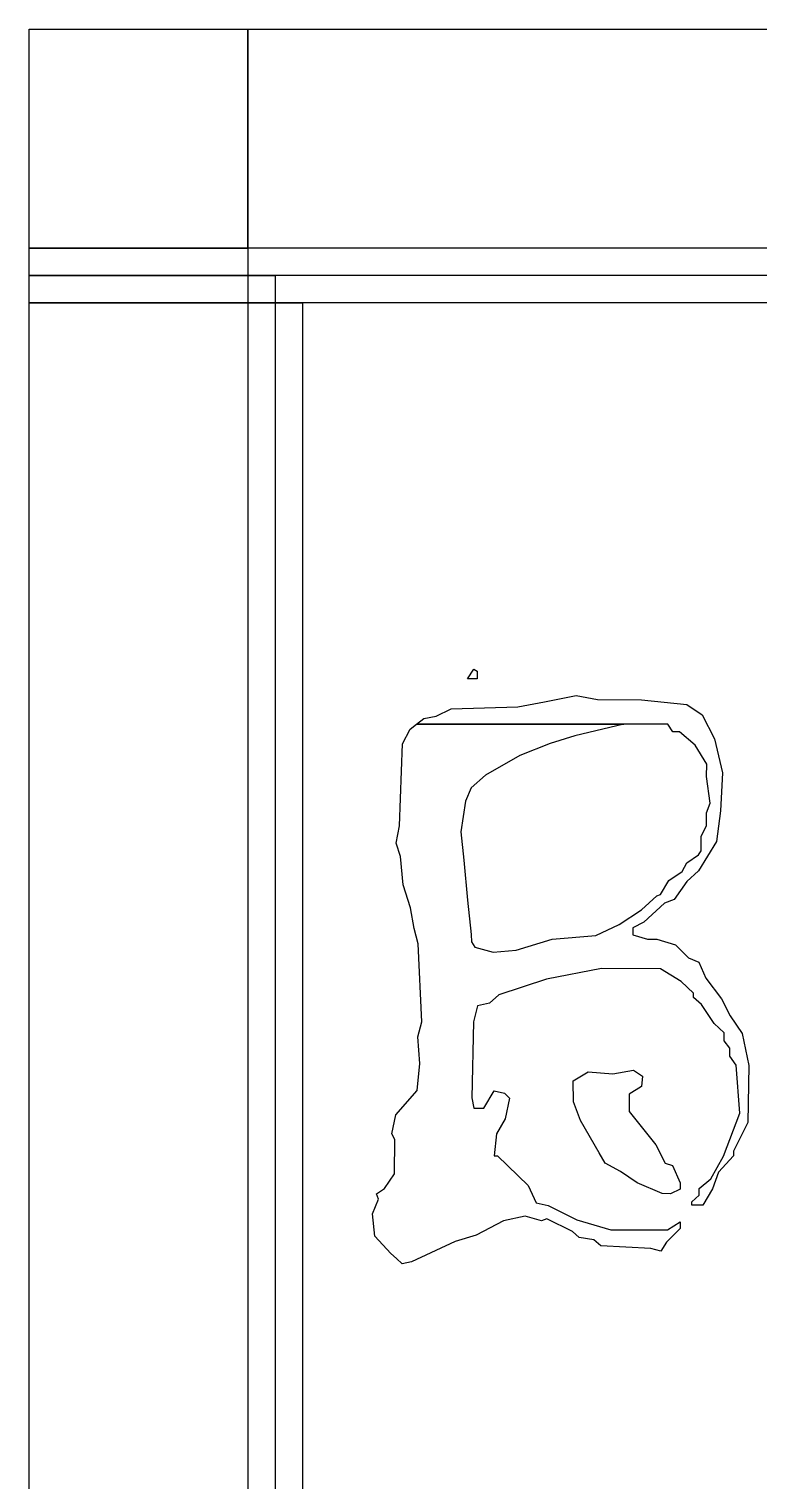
# Model space of a CAD drawing. Extents: x -87611 to 96139, y 77822 to 138139.
# Drawn here: x -48051.7 to -47918.3, y 99171.9 to 99437.1 of the extents above; entities that cross this region are included whole.
import ezdxf

# ---------------------------------------------------------------- set-up
doc = ezdxf.new("R2010")
doc.units = 0
doc.header["$MEASUREMENT"] = 0
doc.layers.get('0').update_dxf_attribs({"color": 6})
for name, color, linetype in [('L12D0 Etch', 190, 'Continuous'), ('L14D0 Au', 2, 'Continuous'), ('L3D0 Base', 3, 'Continuous'), ('L4D0 Cntr', 1, 'Continuous'), ('L7D0 DE', 42, 'Continuous')]:
    doc.layers.add(name, color=color, linetype=linetype)

# ---------------------------------------------------------------- blocks, each defined once
blk = doc.blocks.new('$TEST_CHIP')
at = {"layer": 'L12D0 Etch'}
blk.add_lwpolyline([(0, 0), (0, 2950), (50, 2950), (50, 50), (1950, 50), (1950, 2950), (0, 2950), (0, 3000), (2000, 3000), (2000, 0)], close=True, dxfattribs=at)
at = {"layer": 'L3D0 Base'}
for points in [[(0, 40), (0, 3000), (40, 3000), (40, 40)], [(40, 2960), (40, 3000), (2000, 3000), (2000, 2960)]]:
    blk.add_lwpolyline(points, close=True, dxfattribs=at)
at = {"layer": 'L4D0 Cntr'}
blk.add_lwpolyline([(0, 0), (0, 2955), (45, 2955), (45, 45), (1955, 45), (1955, 2955), (0, 2955), (0, 3000), (2000, 3000), (2000, 0)], close=True, dxfattribs=at)
at = {"layer": 'L7D0 DE'}
blk.add_lwpolyline([(1999.998, -0.002), (0, 0.179), (0, 2960), (40, 2960), (40, 40.175), (1960, 40.002), (1960, 2960), (0, 2960), (0, 3000), (2000, 3000), (2000, 0)], close=True, dxfattribs=at)
blk = doc.blocks.new('$TEST_CHIP_B')
at = {"layer": 'L14D0 Au'}
for points in [[(80.13, 2881.34), (81.26, 2883.07), (81.88, 2882.69), (81.88, 2881.34)], [(68.17, 2774.47), (67.13, 2775.42), (67.13, 2775.42), (66.09, 2776.38), (63.21, 2779.53), (62.75, 2783.63), (63.87, 2786.31), (63.51, 2787.25), (64.94, 2788.25), (66.77, 2790.92), (66.87, 2797.16), (66.31, 2798.23), (67.04, 2801.68), (70.93, 2806.13), (71.41, 2811.05), (71.04, 2815.91), (71.79, 2818.69), (71.13, 2832.92), (70.37, 2835.7), (69.69, 2839.51), (68.37, 2843.68), (67.9, 2848.89), (67.09, 2851.32), (67.7, 2854.44), (68.28, 2869.44), (69.68, 2872.14), (70.79, 2873.01), (108.68, 2873.01), (99.76, 2870.9), (95.24, 2869.49), (89.69, 2867.31), (83.44, 2863.71), (80.8, 2861.44), (79.74, 2858.95), (78.89, 2853.37), (79.44, 2848.19), (80.15, 2840.9), (80.78, 2834.65), (80.85, 2833.27), (81.45, 2832.31), (84.83, 2831.37), (89, 2831.74), (95.59, 2833.74), (103.58, 2834.41), (107.83, 2836.44), (111.91, 2839.11), (114.73, 2841.67), (115.41, 2841.94), (116.94, 2844.46), (119.34, 2846.1), (120.21, 2847.73), (122.32, 2849.2), (122.83, 2849.93), (122.84, 2852.56), (123.81, 2854.44), (123.82, 2856.87), (124.48, 2858.61), (123.83, 2863.47), (123.86, 2865.74), (121.74, 2869.19), (118.9, 2871.62), (117.64, 2871.62), (116.77, 2873.01), (70.79, 2873.01), (72.14, 2874.07), (74.42, 2874.5), (77.12, 2875.85), (89.34, 2876.18), (94.2, 2877.13), (99.97, 2878.25), (103.88, 2877.52), (111.91, 2877.48), (120.24, 2876.63), (123.02, 2874.77), (125.25, 2870.38), (126.74, 2864.16), (126.35, 2857.22), (125.62, 2851.58), (122.36, 2846.24), (120.19, 2844.33), (117.92, 2841.03), (116.15, 2840.36), (112.34, 2836.88), (110.35, 2835.85), (110.35, 2834.59), (113.03, 2833.79), (114.73, 2833.79), (118.17, 2832.76), (120.5, 2830.36), (122.41, 2829.57), (123.68, 2826.67), (126.56, 2822.85), (128.14, 2819.76), (130.35, 2816.54), (131.52, 2810.7), (131.35, 2800.29), (128.74, 2795.07), (128.74, 2794.2), (125.97, 2791.19), (124.9, 2788.16), (123.16, 2785.19), (121.11, 2785.19), (121.11, 2785.77), (122.49, 2787.03), (122.49, 2788.25), (124.6, 2790.02), (126.92, 2794.12), (129.9, 2802.02), (129.2, 2810.78), (128.05, 2812.42), (128.05, 2813.87), (127.03, 2815.21), (127.01, 2816.66), (125.18, 2818.34), (122.92, 2821.81), (121.45, 2823.13), (121.45, 2823.93), (119.2, 2826.04), (115.38, 2828.36), (104.62, 2828.39), (94.55, 2826.47), (85.87, 2823.63), (84.14, 2822.06), (81.96, 2821.6), (81.22, 2818.69), (80.91, 2804.77), (81.27, 2802.89), (83.1, 2802.91), (85.02, 2806.09), (86.91, 2805.62), (87.8, 2804.76), (87, 2800.98), (85.43, 2798.21), (85, 2794.21), (85.62, 2794.21), (91.23, 2788.8), (92.65, 2785.59), (94.9, 2785.12), (100.1, 2782.48), (106.35, 2780.67), (116.69, 2780.68), (119.02, 2782.12), (119.02, 2780.95), (116.51, 2778.44), (115.43, 2776.8), (113.64, 2777.29), (104.51, 2777.73), (103.23, 2778.85), (100.54, 2779.26), (99.34, 2780.35), (94.64, 2782.71), (93.66, 2782.33), (90.64, 2783.17), (86.68, 2782.35), (81.71, 2779.71), (77.89, 2778.53), (69.9, 2774.84)], [(117.25, 2787.27), (115.73, 2787.29), (111.16, 2789.24), (108.09, 2791.32), (105.3, 2792.86), (104.18, 2794.73), (100.77, 2800.64), (99.48, 2804.05), (99.41, 2807.89), (102.19, 2809.52), (106.7, 2809.2), (110.49, 2809.82), (112.12, 2808.75), (111.91, 2806.89), (109.68, 2805.49), (109.65, 2802.28), (114.53, 2796.23), (116.23, 2792.88), (117.62, 2792.43), (119.02, 2789.27), (119.02, 2788.08)]]:
    blk.add_lwpolyline(points, close=True, dxfattribs=at)
at = {"linetype": 'Continuous'}
blk.add_blockref('$TEST_CHIP', (0, 0), dxfattribs=at)

msp = doc.modelspace()

# ---------------------------------------------------------------- block references
at = {"linetype": 'Continuous'}
msp.add_blockref('$TEST_CHIP_B', (-48051.71, 96437.09), dxfattribs=at)

doc.saveas('drawing.dxf')
